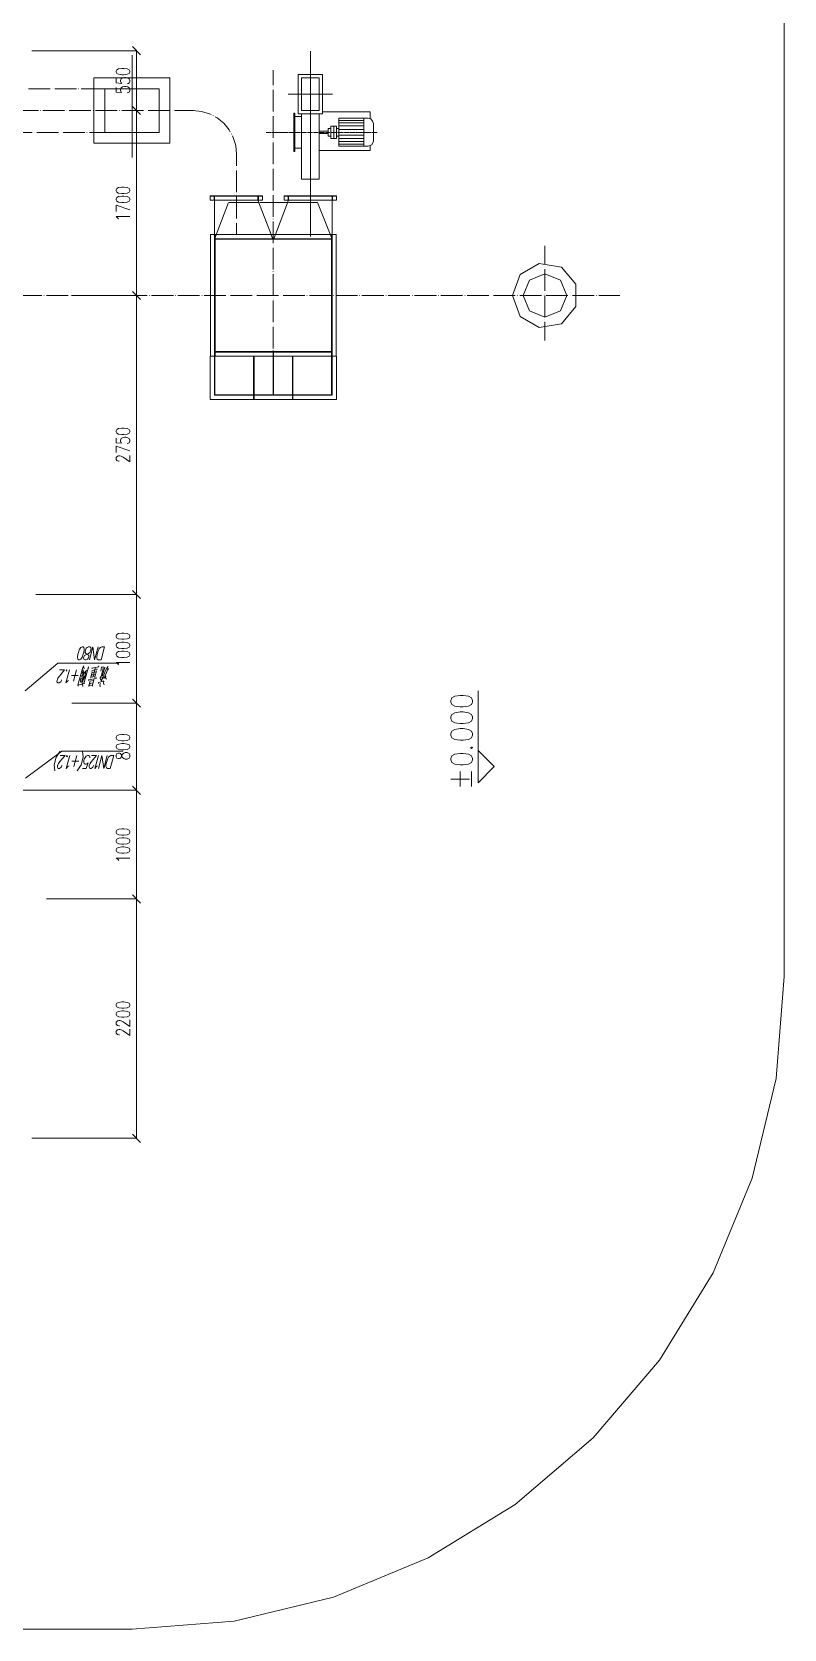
# Model space of a CAD drawing. Header units: millimetres. Extents: x 261 to 114907, y 32 to 1998430.
# Drawn here: x 76767 to 83690, y 1973056 to 1987745 of the extents above; entities that cross this region are included whole.
import ezdxf

# ---------------------------------------------------------------- set-up
doc = ezdxf.new("R2010")
doc.units = ezdxf.units.MM

msp = doc.modelspace()

# ---------------------------------------------------------------- linework, layer by layer
at = {"color": 0, "lineweight": 0}
for points in [[(83690, 1993560), (83690, 1979057)], [(76768, 1987572), (77730, 1987572)], [(77689, 1986591), (77689, 1987532)], [(77767, 1987535), (77692, 1987610)], [(77729, 1987022), (77729, 1987572)], [(79330, 1987570), (79330, 1985866)], [(79330, 1987568), (79330, 1985864)], [(78989, 1987395), (78989, 1987255)], [(77542, 1987318), (77542, 1987276), (77595, 1987272), (77589, 1987276), (77583, 1987289), (77583, 1987301), (77589, 1987314), (77601, 1987322), (77619, 1987326), (77631, 1987326), (77649, 1987322), (77661, 1987314), (77667, 1987301), (77667, 1987289), (77661, 1987276), (77655, 1987272), (77643, 1987268)], [(77542, 1987235), (77542, 1987193), (77595, 1987189), (77589, 1987193), (77583, 1987206), (77583, 1987218), (77589, 1987231), (77601, 1987239), (77619, 1987243), (77631, 1987243), (77649, 1987239), (77661, 1987231), (77667, 1987218), (77667, 1987206), (77661, 1987193), (77655, 1987189), (77643, 1987185)], [(78989, 1987235), (78989, 1987233)], [(76935, 1987222), (76735, 1987222)], [(76957, 1987222), (76956, 1987222)], [(77178, 1987222), (76978, 1987222)], [(77199, 1987222), (77197, 1987222)], [(77439, 1987222), (77220, 1987222)], [(78989, 1987213), (78989, 1987013)], [(79533, 1987173), (79127, 1987173)], [(76626, 1987022), (76827, 1987022)], [(76847, 1987022), (76849, 1987022)], [(76869, 1987022), (77068, 1987022)], [(77089, 1987022), (77090, 1987022)], [(77111, 1987022), (77311, 1987022)], [(77330, 1987022), (77333, 1987022)], [(77352, 1987022), (77553, 1987022)], [(77573, 1987022), (77575, 1987022)], [(77595, 1987022), (77795, 1987022)], [(77767, 1986985), (77692, 1987060)], [(77692, 1987060), (77767, 1986985)], [(77795, 1987022), (77728, 1987022)], [(77795, 1987022), (77728, 1987022)], [(77729, 1985322), (77729, 1987022)], [(77815, 1987022), (77817, 1987022)], [(77837, 1987022), (78037, 1987022)], [(78057, 1987022), (78059, 1987022)], [(78079, 1987022), (78253, 1987022)], [(78416, 1986985), (78403, 1986992), (78328, 1987015), (78250, 1987022)], [(78436, 1986974), (78434, 1986976)], [(78593, 1986826), (78583, 1986845), (78533, 1986905), (78472, 1986955), (78453, 1986965)], [(78989, 1986993), (78989, 1986991)], [(78989, 1986971), (78989, 1986771)], [(79178, 1986967), (79178, 1986997)], [(79187, 1986997), (79178, 1986997)], [(79178, 1986967), (79178, 1986822)], [(79183, 1986967), (79183, 1986997)], [(79183, 1986967), (79183, 1986822)], [(79187, 1986967), (79187, 1986997)], [(79187, 1986967), (79187, 1986822)], [(79247, 1986967), (79187, 1986967)], [(79247, 1986993), (79247, 1986392)], [(79412, 1986993), (79412, 1986392)], [(79442, 1987010), (79881, 1987010)], [(79821, 1986951), (79821, 1986694)], [(79881, 1987010), (79881, 1986947)], [(76770, 1986822), (76569, 1986822)], [(76792, 1986822), (76790, 1986822)], [(77012, 1986822), (76812, 1986822)], [(77034, 1986822), (77032, 1986822)], [(77254, 1986822), (77054, 1986822)], [(77276, 1986822), (77274, 1986822)], [(77439, 1986822), (77296, 1986822)], [(78603, 1986806), (78603, 1986808)], [(78923, 1986822), (78959, 1986822)], [(78964, 1986822), (78969, 1986822)], [(78974, 1986822), (79014, 1986822)], [(79019, 1986822), (79024, 1986822)], [(79029, 1986822), (79069, 1986822)], [(79074, 1986822), (79079, 1986822)], [(79084, 1986822), (79124, 1986822)], [(79129, 1986822), (79134, 1986822)], [(79139, 1986822), (79179, 1986822)], [(79178, 1986677), (79178, 1986822)], [(79183, 1986677), (79183, 1986822)], [(79184, 1986822), (79189, 1986822)], [(79187, 1986677), (79187, 1986822)], [(79194, 1986822), (79234, 1986822)], [(79239, 1986822), (79244, 1986822)], [(79249, 1986822), (79289, 1986822)], [(79294, 1986822), (79299, 1986822)], [(79304, 1986822), (79344, 1986822)], [(79349, 1986822), (79354, 1986822)], [(79359, 1986822), (79399, 1986822)], [(79404, 1986822), (79409, 1986822)], [(79495, 1986832), (79412, 1986832)], [(79412, 1986812), (79495, 1986812)], [(79414, 1986822), (79454, 1986822)], [(79459, 1986822), (79464, 1986822)], [(79469, 1986822), (79509, 1986822)], [(79495, 1986812), (79495, 1986832)], [(79514, 1986822), (79519, 1986822)], [(79524, 1986822), (79564, 1986822)], [(79545, 1986879), (79545, 1986765)], [(79569, 1986822), (79574, 1986822)], [(79579, 1986822), (79619, 1986822)], [(79593, 1986930), (79821, 1986930)], [(79593, 1986908), (79821, 1986908)], [(79593, 1986881), (79821, 1986881)], [(79593, 1986849), (79821, 1986849)], [(79593, 1986795), (79821, 1986795)], [(79624, 1986822), (79629, 1986822)], [(79634, 1986822), (79674, 1986822)], [(79679, 1986822), (79684, 1986822)], [(79689, 1986822), (79729, 1986822)], [(79734, 1986822), (79739, 1986822)], [(79744, 1986822), (79784, 1986822)], [(79789, 1986822), (79794, 1986822)], [(79799, 1986822), (79839, 1986822)], [(79844, 1986822), (79849, 1986822)], [(79854, 1986822), (79894, 1986822)], [(79899, 1986822), (79904, 1986822)], [(79909, 1986822), (79944, 1986822)], [(78650, 1986622), (78643, 1986700), (78620, 1986775), (78613, 1986789)], [(78989, 1986751), (78989, 1986749)], [(78989, 1986729), (78989, 1986529)], [(79178, 1986677), (79178, 1986647)], [(79187, 1986647), (79178, 1986647)], [(79183, 1986677), (79183, 1986647)], [(79187, 1986677), (79187, 1986647)], [(79247, 1986677), (79187, 1986677)], [(79881, 1986655), (79412, 1986655)], [(79593, 1986764), (79821, 1986764)], [(79593, 1986737), (79821, 1986737)], [(79593, 1986714), (79821, 1986714)], [(79881, 1986698), (79881, 1986655)], [(78650, 1986513), (78650, 1986622)], [(78989, 1986509), (78989, 1986507)], [(78650, 1986491), (78650, 1986493)], [(78650, 1986271), (78650, 1986471)], [(78989, 1986487), (78989, 1986287)], [(79412, 1986392), (79247, 1986392)], [(78408, 1986238), (78448, 1986238)], [(78408, 1986238), (78412, 1986234)], [(78408, 1986238), (78408, 1986198)], [(78440, 1986234), (78412, 1986234)], [(78413, 1986238), (78888, 1986238)], [(78848, 1986234), (78413, 1986234)], [(78444, 1986230), (78440, 1986234)], [(78444, 1986202), (78444, 1986230)], [(78448, 1986238), (78448, 1986198)], [(78650, 1986249), (78650, 1986251)], [(78650, 1986029), (78650, 1986229)], [(78888, 1986238), (78848, 1986238)], [(78848, 1986238), (78848, 1986198)], [(78856, 1986234), (78852, 1986230)], [(78852, 1986202), (78852, 1986230)], [(78856, 1986234), (78884, 1986234)], [(78884, 1986234), (78888, 1986238)], [(78888, 1986238), (78888, 1986198)], [(78989, 1986267), (78989, 1986265)], [(78989, 1986245), (78989, 1986045)], [(79570, 1986238), (79090, 1986238)], [(79090, 1986238), (79090, 1986199)], [(79090, 1986238), (79130, 1986238)], [(79090, 1986238), (79094, 1986234)], [(79122, 1986234), (79094, 1986234)], [(79095, 1986234), (79530, 1986234)], [(79126, 1986230), (79122, 1986234)], [(79126, 1986202), (79126, 1986230)], [(79130, 1986238), (79130, 1986198)], [(79570, 1986238), (79530, 1986238)], [(79530, 1986238), (79530, 1986198)], [(79538, 1986234), (79534, 1986230)], [(79534, 1986202), (79534, 1986230)], [(79538, 1986234), (79566, 1986234)], [(79566, 1986234), (79570, 1986238)], [(79570, 1986238), (79570, 1986198)], [(77542, 1986093), (77542, 1986151), (77667, 1986109)], [(78888, 1986198), (78408, 1986198)], [(78444, 1986202), (78448, 1986198)], [(78448, 1986198), (78448, 1985881)], [(78448, 1985838), (78578, 1986178)], [(78855, 1986178), (78583, 1986178)], [(78848, 1986198), (78852, 1986202)], [(78969, 1985881), (78848, 1986198)], [(79123, 1986178), (78865, 1986178)], [(79008, 1985881), (79130, 1986198)], [(79090, 1986198), (79570, 1986198)], [(79126, 1986202), (79130, 1986198)], [(79395, 1986178), (79128, 1986178)], [(79530, 1985838), (79395, 1986178)], [(79530, 1986198), (79534, 1986202)], [(79530, 1986198), (79530, 1985881)], [(77565, 1986026), (77559, 1986034), (77542, 1986047), (77667, 1986047)], [(78650, 1986007), (78650, 1986009)], [(78650, 1985878), (78650, 1985987)], [(78989, 1986025), (78989, 1986023)], [(78989, 1986003), (78989, 1985803)], [(79568, 1985881), (78410, 1985881)], [(78410, 1984763), (78410, 1985881)], [(78448, 1984763), (78448, 1985881)], [(78453, 1984763), (78453, 1985881)], [(78453, 1985843), (78994, 1985843)], [(79525, 1985838), (78453, 1985838)], [(78985, 1985838), (78970, 1985878)], [(78989, 1985782), (78989, 1985781)], [(78993, 1985838), (79007, 1985877)], [(79525, 1985843), (78994, 1985843)], [(79525, 1984763), (79525, 1985881)], [(79530, 1984763), (79530, 1985881)], [(79568, 1984763), (79568, 1985881)], [(81489, 1985778), (81489, 1985606)], [(78989, 1985760), (78989, 1985560)], [(78989, 1985541), (78989, 1985538)], [(78989, 1985519), (78989, 1985318)], [(81489, 1985586), (81489, 1985584)], [(81489, 1985564), (81489, 1985364)], [(76659, 1985322), (76859, 1985322)], [(76878, 1985322), (76881, 1985322)], [(76900, 1985322), (77101, 1985322)], [(77121, 1985322), (77123, 1985322)], [(77131, 1985322), (77730, 1985322)], [(77131, 1985322), (77730, 1985322)], [(77143, 1985322), (77343, 1985322)], [(77363, 1985322), (77365, 1985322)], [(77385, 1985322), (77585, 1985322)], [(77605, 1985322), (77607, 1985322)], [(77627, 1985322), (77827, 1985322)], [(77767, 1985284), (77692, 1985359)], [(77692, 1985359), (77767, 1985284)], [(77729, 1982571), (77729, 1985322)], [(77847, 1985322), (77849, 1985322)], [(77869, 1985322), (78069, 1985322)], [(78089, 1985322), (78091, 1985322)], [(78111, 1985322), (78311, 1985322)], [(78331, 1985322), (78333, 1985322)], [(78353, 1985322), (78553, 1985322)], [(78573, 1985322), (78575, 1985322)], [(78595, 1985322), (78795, 1985322)], [(78815, 1985322), (78817, 1985322)], [(78837, 1985322), (79037, 1985322)], [(79057, 1985322), (79059, 1985322)], [(79079, 1985322), (79279, 1985322)], [(79299, 1985322), (79301, 1985322)], [(79321, 1985322), (79521, 1985322)], [(79541, 1985322), (79543, 1985322)], [(79563, 1985322), (79763, 1985322)], [(79783, 1985322), (79785, 1985322)], [(79805, 1985322), (80005, 1985322)], [(80025, 1985322), (80027, 1985322)], [(80047, 1985322), (80247, 1985322)], [(80267, 1985322), (80269, 1985322)], [(80289, 1985322), (80490, 1985322)], [(80509, 1985322), (80512, 1985322)], [(80531, 1985322), (80731, 1985322)], [(80752, 1985322), (80754, 1985322)], [(80774, 1985322), (80973, 1985322)], [(80994, 1985322), (80995, 1985322)], [(81016, 1985322), (81216, 1985322)], [(81235, 1985322), (81238, 1985322)], [(81257, 1985322), (81458, 1985322)], [(81478, 1985322), (81480, 1985322)], [(81489, 1985344), (81489, 1985342)], [(81489, 1985322), (81489, 1985122)], [(81500, 1985322), (81700, 1985322)], [(81720, 1985322), (81722, 1985322)], [(81742, 1985322), (81942, 1985322)], [(81962, 1985322), (81964, 1985322)], [(81984, 1985322), (82177, 1985322)], [(78989, 1985298), (78989, 1985296)], [(78989, 1985276), (78989, 1985077)], [(78989, 1985056), (78989, 1985055)], [(78989, 1985034), (78989, 1984834)], [(81489, 1985102), (81489, 1985100)], [(81489, 1985080), (81489, 1984908)], [(78408, 1984763), (78994, 1984763)], [(78408, 1984763), (78408, 1984365)], [(78448, 1984763), (78448, 1984406)], [(78452, 1984763), (78452, 1984409)], [(78453, 1984806), (78994, 1984806)], [(78453, 1984801), (78994, 1984801)], [(78808, 1984763), (78808, 1984365)], [(78812, 1984763), (78812, 1984365)], [(78987, 1984806), (78987, 1984409)], [(78989, 1984815), (78989, 1984812)], [(78989, 1984792), (78989, 1984592)], [(78991, 1984806), (78991, 1984409)], [(79570, 1984763), (78991, 1984763)], [(79525, 1984806), (78994, 1984806)], [(79525, 1984801), (78994, 1984801)], [(79166, 1984763), (79166, 1984365)], [(79170, 1984763), (79170, 1984365)], [(79526, 1984763), (79526, 1984409)], [(79530, 1984763), (79530, 1984406)], [(79570, 1984763), (79570, 1984365)], [(78989, 1984572), (78989, 1984570)], [(78989, 1984550), (78989, 1984409)], [(78408, 1984365), (78989, 1984365)], [(78448, 1984409), (78810, 1984409)], [(78448, 1984406), (78810, 1984406)], [(78814, 1984409), (78989, 1984409)], [(78814, 1984406), (78989, 1984406)], [(79164, 1984409), (78989, 1984409)], [(79164, 1984406), (78989, 1984406)], [(79570, 1984365), (78989, 1984365)], [(79530, 1984409), (79167, 1984409)], [(79530, 1984406), (79167, 1984406)], [(77542, 1984009), (77542, 1983967), (77595, 1983963), (77589, 1983967), (77583, 1983980), (77583, 1983992), (77589, 1984005), (77601, 1984013), (77619, 1984017), (77631, 1984017), (77649, 1984013), (77661, 1984005), (77667, 1983992), (77667, 1983980), (77661, 1983967), (77655, 1983963), (77643, 1983959)], [(77542, 1983876), (77542, 1983934), (77667, 1983892)], [(77571, 1983797), (77565, 1983797), (77554, 1983801), (77548, 1983805), (77542, 1983813), (77542, 1983830), (77548, 1983838), (77554, 1983842), (77565, 1983847), (77577, 1983847), (77589, 1983842), (77607, 1983834), (77667, 1983792), (77667, 1983851)], [(76803, 1982571), (77730, 1982571)], [(77131, 1982571), (77730, 1982571)], [(77767, 1982534), (77692, 1982609)], [(77692, 1982609), (77767, 1982534)], [(77729, 1982571), (77729, 1981571)], [(77377, 1982091), (77344, 1981971), (77327, 1982091), (77296, 1981971)], [(77565, 1981925), (77559, 1981933), (77542, 1981946), (77667, 1981946)], [(76705, 1981686), (77007, 1981940)], [(77041, 1981786), (77040, 1981780), (77032, 1981769), (77019, 1981758), (77006, 1981758), (76998, 1981769), (76999, 1981780), (77002, 1981792), (77007, 1981803), (77020, 1981820), (77068, 1981877), (77022, 1981877)], [(77007, 1981940), (77567, 1981940)], [(77104, 1981780), (77095, 1981775), (77080, 1981758), (77112, 1981877)], [(77193, 1981826), (77132, 1981826)], [(77149, 1981775), (77177, 1981877)], [(77227, 1981752), (77229, 1981746), (77191, 1981736), (77192, 1981729), (77190, 1981738), (77232, 1981891), (77243, 1981914), (77247, 1981888)], [(77247, 1981818), (77249, 1981812), (77215, 1981796), (77215, 1981789)], [(77227, 1981812), (77228, 1981823), (77261, 1981862)], [(77228, 1981777), (77238, 1981812), (77242, 1981850), (77239, 1981878), (77229, 1981842)], [(77237, 1981782), (77265, 1981826)], [(77248, 1981761), (77287, 1981907), (77288, 1981895)], [(77268, 1981875), (77250, 1981806)], [(77268, 1981875), (77271, 1981870)], [(77358, 1981807), (77358, 1981799), (77287, 1981787), (77289, 1981779)], [(77310, 1981812), (77310, 1981802), (77309, 1981812), (77322, 1981861), (77321, 1981855), (77358, 1981861)], [(77310, 1981812), (77346, 1981818)], [(77319, 1981831), (77351, 1981837)], [(77319, 1981831), (77320, 1981826)], [(77383, 1981905), (77320, 1981894), (77321, 1981888)], [(77366, 1981886), (77367, 1981880), (77321, 1981872), (77320, 1981866)], [(77353, 1981903), (77330, 1981820)], [(77346, 1981815), (77361, 1981870), (77360, 1981862)], [(77346, 1981815), (77346, 1981807)], [(77383, 1981905), (77381, 1981914)], [(77399, 1981782), (77394, 1981801), (77399, 1981817)], [(77408, 1981785), (77430, 1981814), (77399, 1981802)], [(77408, 1981818), (77407, 1981826), (77424, 1981891), (77424, 1981905), (77409, 1981903), (77403, 1981867)], [(77418, 1981830), (77437, 1981903), (77439, 1981895)], [(77418, 1981830), (77418, 1981820)], [(77430, 1981833), (77429, 1981820)], [(77430, 1981833), (77443, 1981872), (77458, 1981895), (77469, 1981908)], [(77469, 1981895), (77433, 1981798)], [(77445, 1981806), (77449, 1981821)], [(77445, 1981806), (77453, 1981792)], [(77469, 1981895), (77473, 1981881)], [(77216, 1981763), (77215, 1981777), (77218, 1981789)], [(77228, 1981777), (77227, 1981761)], [(77234, 1981746), (77238, 1981757)], [(77234, 1981746), (77237, 1981725)], [(77237, 1981782), (77237, 1981765)], [(77248, 1981761), (77248, 1981749)], [(77291, 1981732), (77290, 1981725), (77291, 1981732), (77302, 1981777), (77301, 1981773), (77335, 1981779)], [(77291, 1981732), (77325, 1981738)], [(77302, 1981752), (77330, 1981758)], [(77302, 1981752), (77302, 1981747)], [(77324, 1981738), (77338, 1981789), (77340, 1981782)], [(77324, 1981738), (77324, 1981729)], [(77423, 1981779), (77424, 1981774), (77379, 1981763), (77380, 1981754)], [(77393, 1981743), (77398, 1981757)], [(77393, 1981743), (77396, 1981722)], [(77408, 1981785), (77407, 1981774)], [(77425, 1981755), (77430, 1981774)], [(77425, 1981755), (77431, 1981741)], [(80873, 1980988), (80873, 1981685)], [(77134, 1981571), (77730, 1981571)], [(77193, 1981571), (77731, 1981571)], [(77692, 1981608), (77767, 1981534)], [(77768, 1981534), (77692, 1981608)], [(77730, 1981571), (77730, 1980771)], [(76708, 1980882), (77044, 1981131)], [(77027, 1981131), (76991, 1981075), (76972, 1981003), (76978, 1980948)], [(77046, 1980999), (77044, 1980994), (77036, 1980982), (77022, 1980971), (77009, 1980971), (77003, 1980982), (77003, 1980994), (77006, 1981005), (77012, 1981016), (77024, 1981034), (77073, 1981091), (77026, 1981091)], [(77044, 1981131), (77604, 1981131)], [(77109, 1980994), (77099, 1980988), (77084, 1980971), (77116, 1981091)], [(77153, 1980988), (77181, 1981091)], [(77184, 1980948), (77219, 1981003), (77239, 1981075), (77233, 1981131)], [(77234, 1980971), (77267, 1980971), (77286, 1981022), (77279, 1981016), (77267, 1981011), (77257, 1981011), (77248, 1981016), (77246, 1981028), (77246, 1981045), (77249, 1981056), (77259, 1981074), (77267, 1981085), (77278, 1981091), (77289, 1981091), (77297, 1981085), (77301, 1981079), (77300, 1981068)], [(77336, 1981000), (77335, 1980994), (77327, 1980982), (77313, 1980971), (77300, 1980971), (77293, 1980982), (77293, 1980994), (77296, 1981005), (77302, 1981016), (77315, 1981034), (77363, 1981091), (77317, 1981091)], [(77371, 1980994), (77362, 1980988), (77346, 1980971), (77379, 1981091)], [(77461, 1981091), (77429, 1980971), (77412, 1981091), (77380, 1980971)], [(80804, 1981163), (80814, 1981156), (80823, 1981163), (80814, 1981171)], [(80873, 1980838), (80873, 1981137)], [(80873, 1981137), (81023, 1980988)], [(77198, 1981039), (77136, 1981039)], [(80708, 1980805), (80708, 1980942)], [(80814, 1980805), (80814, 1980942)], [(81023, 1980988), (80873, 1980838)], [(76667, 1980771), (77731, 1980771)], [(76667, 1980771), (77731, 1980771)], [(77692, 1980808), (77768, 1980733)], [(77768, 1980733), (77692, 1980808)], [(77730, 1980771), (77730, 1979771)], [(80623, 1980873), (80794, 1980873)], [(77567, 1980125), (77561, 1980133), (77542, 1980146), (77667, 1980146)], [(76900, 1979771), (77731, 1979771)], [(76900, 1979771), (77731, 1979771)], [(77692, 1979808), (77768, 1979733)], [(77768, 1979733), (77692, 1979808)], [(77730, 1979771), (77730, 1977570)], [(77689, 1973056), (78628, 1973129), (79543, 1973349), (80413, 1973710), (81216, 1974201), (81932, 1974813), (82544, 1975530), (83036, 1976332), (83396, 1977202), (83616, 1978118), (83690, 1979057)], [(77572, 1978604), (77567, 1978604), (77555, 1978608), (77549, 1978612), (77542, 1978620), (77542, 1978637), (77549, 1978645), (77555, 1978649), (77567, 1978654), (77578, 1978654), (77590, 1978649), (77608, 1978641), (77667, 1978599), (77667, 1978658)], [(77572, 1978520), (77567, 1978520), (77555, 1978524), (77549, 1978529), (77542, 1978537), (77542, 1978554), (77549, 1978562), (77555, 1978566), (77567, 1978570), (77578, 1978570), (77590, 1978566), (77608, 1978558), (77667, 1978516), (77667, 1978574)], [(76768, 1977570), (77731, 1977570)], [(77692, 1977607), (77768, 1977532)], [(66822, 1973056), (77689, 1973056)]]:
    msp.add_lwpolyline(points, dxfattribs=at)
for points in [[(77542, 1987376), (77548, 1987364), (77565, 1987356), (77595, 1987351), (77613, 1987351), (77643, 1987356), (77661, 1987364), (77667, 1987376), (77667, 1987385), (77661, 1987397), (77643, 1987406), (77613, 1987410), (77595, 1987410), (77565, 1987406), (77548, 1987397), (77542, 1987385)], [(78038, 1986722), (78038, 1987322), (77338, 1987322), (77338, 1986722)], [(79217, 1986993), (79442, 1986993), (79442, 1987353), (79217, 1987353)], [(79247, 1987023), (79412, 1987023), (79412, 1987323), (79247, 1987323)], [(77939, 1986822), (77939, 1987222), (77439, 1987222), (77439, 1986822)], [(79593, 1986951), (79861, 1986951), (79886, 1986945), (79903, 1986926), (79910, 1986902), (79910, 1986742), (79896, 1986708), (79861, 1986694), (79593, 1986694)], [(79517, 1986858), (79495, 1986858), (79495, 1986787), (79517, 1986787)], [(79517, 1986879), (79571, 1986879), (79571, 1986765), (79517, 1986765)], [(79571, 1986858), (79593, 1986858), (79593, 1986787), (79571, 1986787)], [(77542, 1986285), (77548, 1986272), (77565, 1986264), (77595, 1986260), (77613, 1986260), (77643, 1986264), (77661, 1986272), (77667, 1986285), (77667, 1986293), (77661, 1986305), (77643, 1986314), (77613, 1986318), (77595, 1986318), (77565, 1986314), (77548, 1986305), (77542, 1986293)], [(77542, 1986201), (77548, 1986189), (77565, 1986181), (77595, 1986176), (77613, 1986176), (77643, 1986181), (77661, 1986189), (77667, 1986201), (77667, 1986209), (77661, 1986222), (77643, 1986231), (77613, 1986234), (77595, 1986234), (77565, 1986231), (77548, 1986222), (77542, 1986209)], [(81189, 1985322), (81260, 1985515), (81437, 1985617), (81640, 1985582), (81772, 1985425), (81772, 1985219), (81640, 1985062), (81437, 1985027), (81260, 1985129)], [(81289, 1985322), (81348, 1985463), (81489, 1985522), (81631, 1985463), (81690, 1985322), (81631, 1985180), (81489, 1985122), (81348, 1985180)], [(77542, 1984067), (77548, 1984055), (77565, 1984047), (77595, 1984042), (77613, 1984042), (77643, 1984047), (77661, 1984055), (77667, 1984067), (77667, 1984076), (77661, 1984088), (77643, 1984097), (77613, 1984101), (77595, 1984101), (77565, 1984097), (77548, 1984088), (77542, 1984076)], [(77244, 1982039), (77240, 1982022), (77230, 1981994), (77217, 1981976), (77206, 1981971), (77198, 1981971), (77189, 1981976), (77186, 1981994), (77191, 1982022), (77196, 1982039), (77206, 1982068), (77218, 1982085), (77230, 1982091), (77238, 1982091), (77246, 1982085), (77249, 1982068)], [(77311, 1982068), (77312, 1982079), (77308, 1982085), (77299, 1982091), (77287, 1982091), (77275, 1982085), (77268, 1982079), (77262, 1982068), (77258, 1982051), (77257, 1982039), (77265, 1982028), (77285, 1982017), (77291, 1982011), (77290, 1981999), (77287, 1981988), (77279, 1981976), (77265, 1981971), (77257, 1981971), (77246, 1981976), (77243, 1981988), (77246, 1981999), (77252, 1982011), (77262, 1982017), (77288, 1982028), (77301, 1982039), (77307, 1982051)], [(77436, 1982091), (77404, 1981971), (77378, 1981971), (77369, 1981976), (77365, 1981988), (77365, 1981999), (77367, 1982017), (77374, 1982045), (77382, 1982062), (77387, 1982074), (77398, 1982085), (77410, 1982091)], [(77542, 1982184), (77548, 1982171), (77565, 1982163), (77595, 1982159), (77613, 1982159), (77643, 1982163), (77661, 1982171), (77667, 1982184), (77667, 1982192), (77661, 1982204), (77643, 1982213), (77613, 1982217), (77595, 1982217), (77565, 1982213), (77548, 1982204), (77542, 1982192)], [(77542, 1982100), (77548, 1982088), (77565, 1982079), (77595, 1982075), (77613, 1982075), (77643, 1982079), (77661, 1982088), (77667, 1982100), (77667, 1982109), (77661, 1982121), (77643, 1982129), (77613, 1982134), (77595, 1982134), (77565, 1982129), (77548, 1982121), (77542, 1982109)], [(77542, 1982017), (77548, 1982004), (77565, 1981996), (77595, 1981992), (77613, 1981992), (77643, 1981996), (77661, 1982004), (77667, 1982017), (77667, 1982025), (77661, 1982038), (77643, 1982046), (77613, 1982050), (77595, 1982050), (77565, 1982046), (77548, 1982038), (77542, 1982025)], [(77090, 1981872), (77088, 1981878), (77082, 1981872), (77085, 1981866)], [(80623, 1981582), (80633, 1981559), (80661, 1981544), (80708, 1981537), (80737, 1981537), (80785, 1981544), (80814, 1981559), (80823, 1981582), (80823, 1981597), (80814, 1981620), (80785, 1981636), (80737, 1981643), (80708, 1981643), (80661, 1981636), (80633, 1981620), (80623, 1981597)], [(80623, 1981430), (80633, 1981407), (80661, 1981392), (80708, 1981384), (80737, 1981384), (80785, 1981392), (80814, 1981407), (80823, 1981430), (80823, 1981445), (80814, 1981468), (80785, 1981483), (80737, 1981491), (80708, 1981491), (80661, 1981483), (80633, 1981468), (80623, 1981445)], [(77542, 1981250), (77549, 1981237), (77567, 1981229), (77596, 1981225), (77614, 1981225), (77644, 1981229), (77662, 1981237), (77667, 1981250), (77667, 1981259), (77662, 1981271), (77644, 1981279), (77614, 1981284), (77596, 1981284), (77567, 1981279), (77549, 1981271), (77542, 1981259)], [(80623, 1981278), (80633, 1981254), (80661, 1981239), (80708, 1981231), (80737, 1981231), (80785, 1981239), (80814, 1981254), (80823, 1981278), (80823, 1981293), (80814, 1981315), (80785, 1981331), (80737, 1981338), (80708, 1981338), (80661, 1981331), (80633, 1981315), (80623, 1981293)], [(77094, 1981085), (77092, 1981091), (77087, 1981085), (77089, 1981079)], [(77520, 1981091), (77488, 1980971), (77462, 1980971), (77454, 1980977), (77449, 1980988), (77449, 1981000), (77452, 1981017), (77459, 1981045), (77466, 1981063), (77472, 1981074), (77483, 1981085), (77494, 1981091)], [(77542, 1981167), (77549, 1981154), (77567, 1981146), (77596, 1981142), (77614, 1981142), (77644, 1981146), (77662, 1981154), (77667, 1981167), (77667, 1981175), (77662, 1981187), (77644, 1981196), (77614, 1981200), (77596, 1981200), (77567, 1981196), (77549, 1981187), (77542, 1981175)], [(77542, 1981079), (77549, 1981067), (77561, 1981063), (77572, 1981063), (77584, 1981067), (77590, 1981075), (77596, 1981092), (77602, 1981104), (77614, 1981112), (77626, 1981117), (77644, 1981117), (77656, 1981112), (77662, 1981108), (77667, 1981096), (77667, 1981079), (77662, 1981067), (77656, 1981063), (77644, 1981058), (77626, 1981058), (77614, 1981063), (77602, 1981071), (77596, 1981083), (77590, 1981100), (77584, 1981108), (77572, 1981112), (77561, 1981112), (77549, 1981108), (77542, 1981096)], [(80623, 1981049), (80633, 1981026), (80661, 1981011), (80708, 1981003), (80737, 1981003), (80785, 1981011), (80814, 1981026), (80823, 1981049), (80823, 1981064), (80814, 1981087), (80785, 1981102), (80737, 1981109), (80708, 1981109), (80661, 1981102), (80633, 1981087), (80623, 1981064)], [(77542, 1980383), (77549, 1980371), (77567, 1980362), (77596, 1980358), (77614, 1980358), (77644, 1980362), (77662, 1980371), (77667, 1980383), (77667, 1980392), (77662, 1980404), (77644, 1980412), (77614, 1980417), (77596, 1980417), (77567, 1980412), (77549, 1980404), (77542, 1980392)], [(77542, 1980300), (77549, 1980287), (77567, 1980279), (77596, 1980275), (77614, 1980275), (77644, 1980279), (77662, 1980287), (77667, 1980300), (77667, 1980308), (77662, 1980320), (77644, 1980329), (77614, 1980333), (77596, 1980333), (77567, 1980329), (77549, 1980320), (77542, 1980308)], [(77542, 1980217), (77549, 1980204), (77567, 1980196), (77596, 1980192), (77614, 1980192), (77644, 1980196), (77662, 1980204), (77667, 1980217), (77667, 1980225), (77662, 1980237), (77644, 1980245), (77614, 1980250), (77596, 1980250), (77567, 1980245), (77549, 1980237), (77542, 1980225)], [(77542, 1978791), (77549, 1978779), (77567, 1978770), (77596, 1978766), (77614, 1978766), (77644, 1978770), (77662, 1978779), (77667, 1978791), (77667, 1978799), (77662, 1978812), (77644, 1978820), (77614, 1978824), (77596, 1978824), (77567, 1978820), (77549, 1978812), (77542, 1978799)], [(77542, 1978708), (77549, 1978695), (77567, 1978687), (77596, 1978683), (77614, 1978683), (77644, 1978687), (77662, 1978695), (77667, 1978708), (77667, 1978716), (77662, 1978729), (77644, 1978737), (77614, 1978741), (77596, 1978741), (77567, 1978737), (77549, 1978729), (77542, 1978716)]]:
    msp.add_lwpolyline(points, close=True, dxfattribs=at)

doc.saveas('drawing.dxf')
